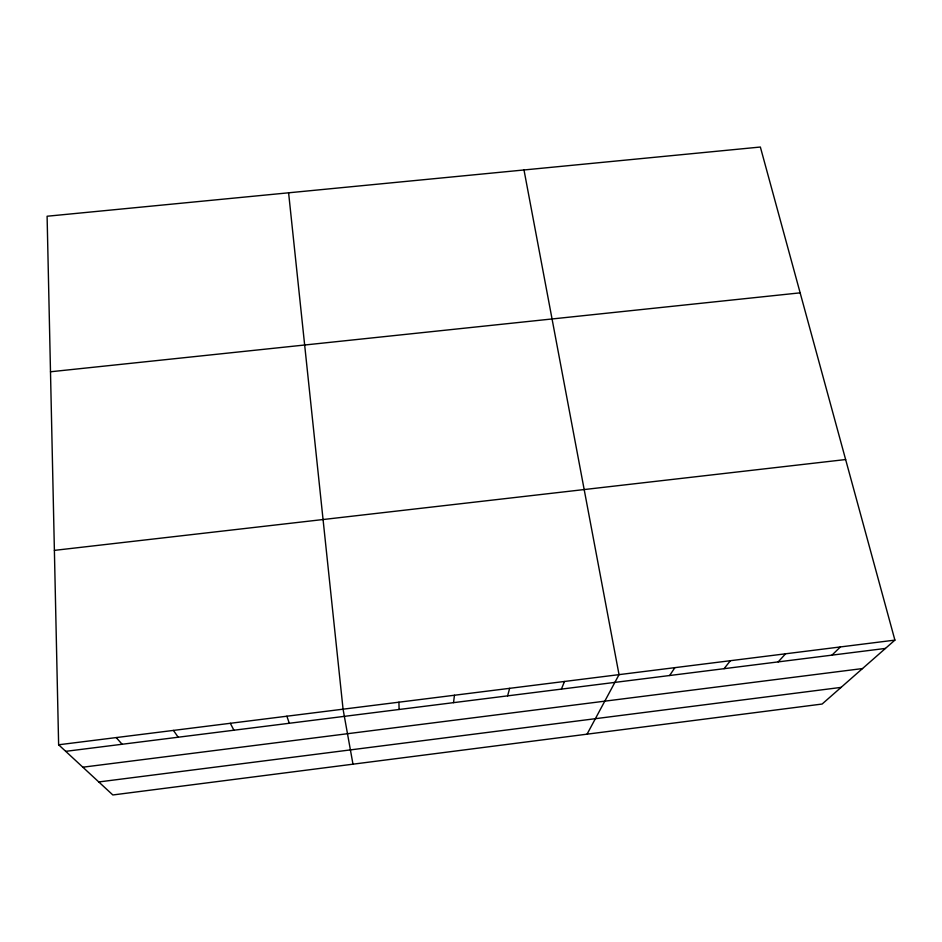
<?xml version="1.0" encoding="UTF-8"?>
<svg xmlns="http://www.w3.org/2000/svg" width="942" height="942" viewBox="0 0 942 942"><rect width="100%" height="100%" fill="white"/><g stroke="black" fill="none" stroke-linecap="round" stroke-linejoin="round"><path stroke-width="1.41" d="M453.526 702.65L454.444 695.243M507.62 695.855L509.646 688.331M561.408 689.108L564.505 681.466M587.054 734.171L619.035 674.649L523.999 169.972M669.632 675.52L674.884 667.654M724.068 668.679L730.391 660.707M778.186 661.885L785.557 653.807M831.974 655.137L840.394 646.942M894.9 640.113L822.119 704.039L112.84 794.966L58.628 744.781L47.1 216.236L760.359 147.034L894.9 640.113L58.628 744.781M98.792 781.954L841.076 687.389M65.716 751.339L885.445 648.426M82.849 767.2L862.507 668.561M54.389 550.375L845.633 459.543M50.491 371.772L800.147 292.844M116.219 737.574L122.119 744.262M173.446 730.415L178.179 737.221M230.331 723.291L233.899 730.227M286.874 716.214L289.3 723.268M352.979 764.174L343.065 709.185L288.605 192.804M398.925 702.19L399.102 709.479"/></g></svg>
